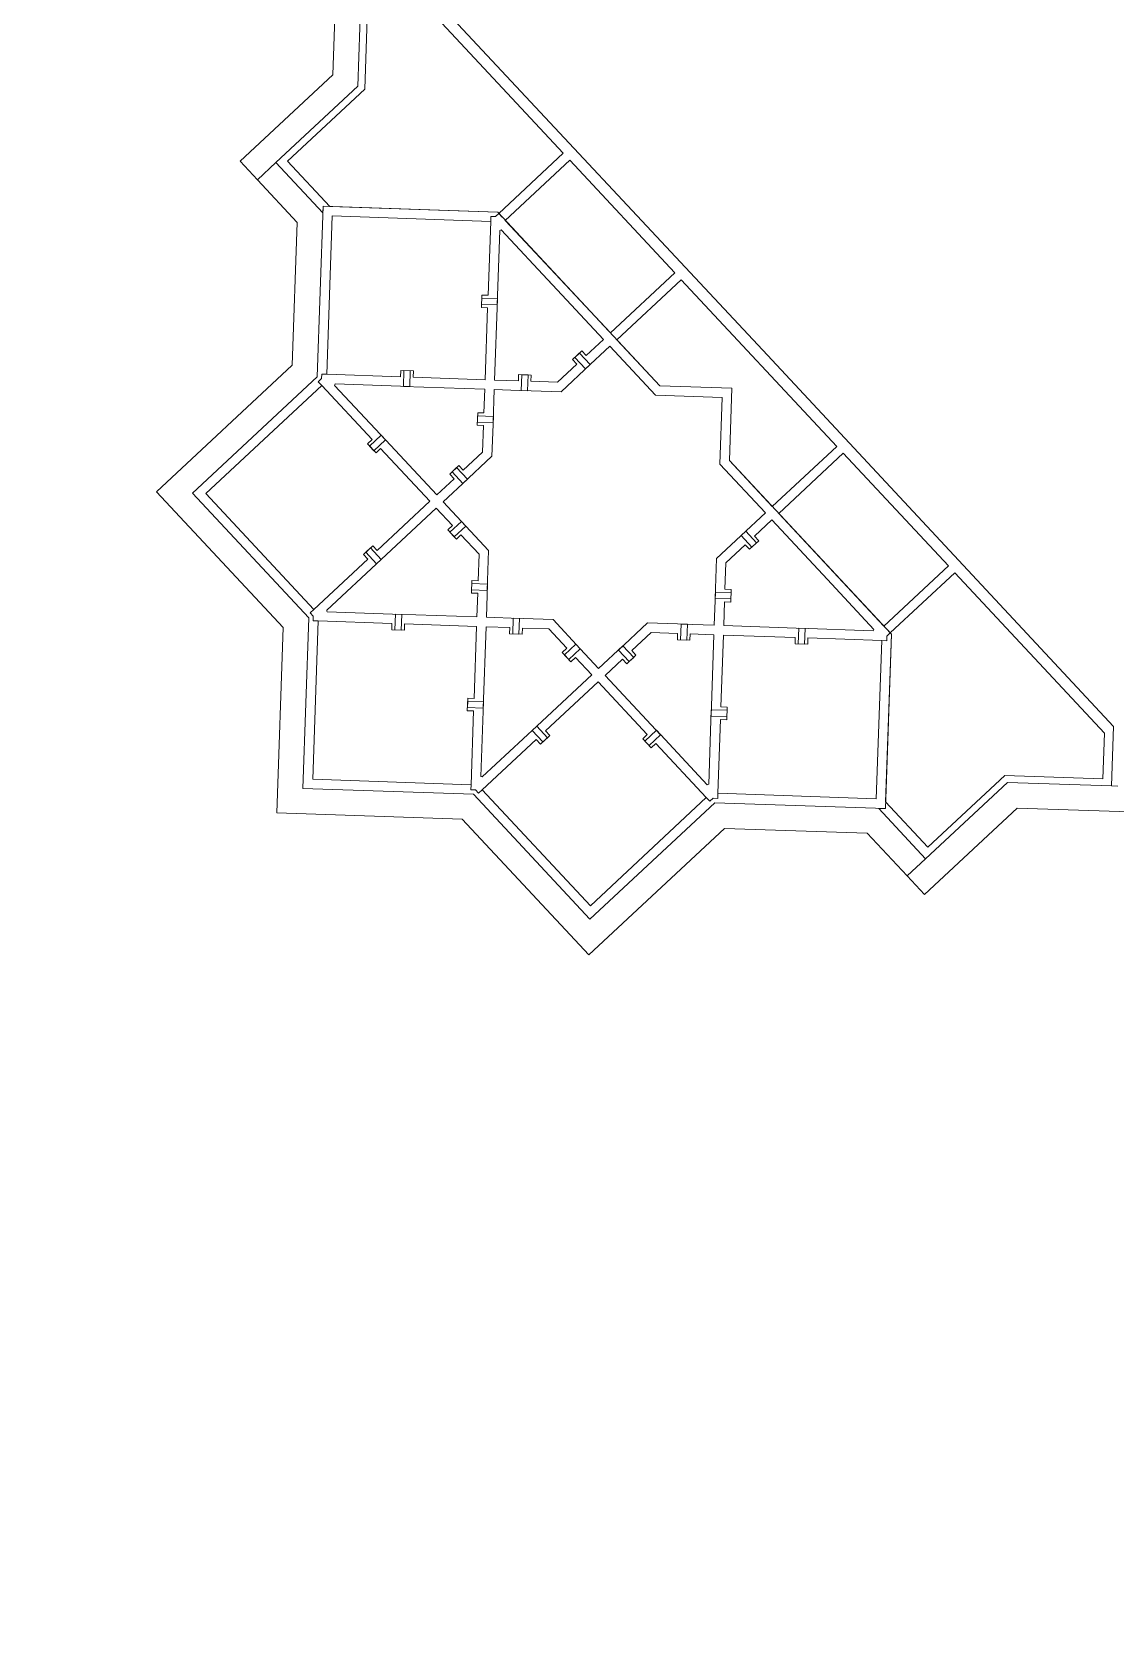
# Model space of a CAD drawing. Header units: inches. Extents: x 733725 to 1472938, y 4017711 to 8040520.
# Drawn here: x 734601.4 to 734635.8, y 4018917.3 to 4018968.5 of the extents above; entities that cross this region are included whole.
import ezdxf

# ---------------------------------------------------------------- set-up
doc = ezdxf.new("R2010")
doc.units = ezdxf.units.IN
doc.header["$MEASUREMENT"] = 0
doc.layers.add('H-HARAM3', color=123, linetype='Continuous', lineweight=5)
doc.layers.add('H-MAFSALL', color=31, linetype='Continuous', lineweight=13)

msp = doc.modelspace()

# ---------------------------------------------------------------- hatches: boundary and pattern name
at = {"layer": 'H-MAFSALL'}
h = msp.add_hatch(dxfattribs=at)
h.set_pattern_fill('ANGLE', color=256, scale=0.3, angle=45, style=0)
h.set_pattern_definition([(44.999999983, (-0.0012, 0.0002), (-1.4817422595, 1.4817422604), [1.524, -0.5715]), (134.999999983, (-0.0012, 0.0002), (-1.4817422604, -1.4817422595), [1.524, -0.5715])])
edge = h.paths.add_edge_path(flags=16)
edge.add_arc((734483.445, 4019138.19), 8, -50, 310)
edge = h.paths.add_edge_path(flags=16)
edge.add_arc((735041.69, 4018744.78), 5, 130, 310)
edge.add_arc((735041.69, 4018744.78), 5, -50, 130)
edge = h.paths.add_edge_path(flags=16)
edge.add_arc((734929.449, 4018650.032), 10, 307.1029, 310)
edge.add_line((734935.877, 4018642.372), (734935.481, 4018642.057))
edge = h.paths.add_edge_path(flags=16)
edge.add_arc((734448.304, 4018988.959), 5, -50, 310)
edge = h.paths.add_edge_path(flags=16)
edge.add_arc((734929.449, 4018650.032), 10, -50, 310)
edge = h.paths.add_edge_path()
edge.add_line((734470.495, 4018819.804), (734535.003, 4018852.189))
edge.add_line((734535.003, 4018852.189), (734535.003, 4018852.189))
edge.add_line((734535.003, 4018852.189), (734572.914, 4018810.916))
edge.add_arc((734615.714, 4018815.067), 43, 185.5397, 259.5981)
edge.add_line((734607.95, 4018772.774), (734656.259, 4018720.181))
edge.add_line((734656.259, 4018720.181), (734681.017, 4018702.881))
edge.add_line((734681.017, 4018702.881), (734689.467, 4018687.669))
edge.add_line((734689.467, 4018687.669), (734694.857, 4018680.12))
edge.add_line((734694.857, 4018680.12), (734719.321, 4018651.346))
edge.add_line((734719.321, 4018651.346), (734735.321, 4018631.946))
edge.add_line((734735.321, 4018631.946), (734738.811, 4018624.304))
edge.add_line((734738.811, 4018624.304), (734748.26, 4018603.512))
edge.add_line((734748.26, 4018603.512), (734747.516, 4018601.656))
edge.add_arc((734785.506, 4018511.871), 97.491, 107.72929, 112.93457, ccw=False)
edge.add_arc((734656.551, 4018541.881), 117.492, 25.08126, 32.34036, ccw=False)
edge.add_line((734762.964, 4018591.686), (734809.18, 4018581.942))
edge.add_line((734809.18, 4018581.942), (734866.219, 4018571.729))
edge.add_line((734866.219, 4018571.729), (734867.898, 4018578.513))
edge.add_line((734867.898, 4018578.513), (734907.725, 4018615.005))
edge.add_line((734907.725, 4018615.005), (734912.431, 4018609.829))
edge.add_line((734912.431, 4018609.829), (734975.64, 4018667.103))
edge.add_line((734975.64, 4018667.103), (734970.981, 4018672.229))
edge.add_line((734970.981, 4018672.229), (735032.04, 4018727.74))
edge.add_line((735032.04, 4018727.74), (735037.306, 4018722.006))
edge.add_line((735037.306, 4018722.006), (735052.413, 4018735.663))
edge.add_line((735052.413, 4018735.663), (735059.338, 4018741.922))
edge.add_line((735059.338, 4018741.922), (735066.401, 4018748.341))
edge.add_line((735066.401, 4018748.341), (735061.106, 4018754.165))
edge.add_line((735061.106, 4018754.165), (735117.118, 4018805.091))
edge.add_line((735117.118, 4018805.091), (735104.817, 4018818.622))
edge.add_line((735104.817, 4018818.622), (734958.677, 4018685.762))
edge.add_line((734958.677, 4018685.762), (734951.519, 4018693.635))
edge.add_line((734951.519, 4018693.635), (734933.872, 4018677.591))
edge.add_line((734933.872, 4018677.591), (734905.385, 4018651.693))
edge.add_line((734905.385, 4018651.693), (734888.108, 4018635.985))
edge.add_line((734888.108, 4018635.985), (734892.767, 4018630.86))
edge.add_line((734892.767, 4018630.86), (734854.667, 4018596.221))
edge.add_line((734854.667, 4018596.221), (734784.293, 4018608.823))
edge.add_arc((734788.7, 4018633.431), 25, 217.1653, 259.8479, ccw=False)
edge.add_line((734768.777, 4018618.328), (734704.047, 4018703.715))
edge.add_line((734704.047, 4018703.715), (734708.534, 4018710.947))
edge.add_line((734708.534, 4018710.947), (734700.207, 4018716.114))
edge.add_line((734700.207, 4018716.114), (734704.039, 4018722.289))
edge.add_line((734704.039, 4018722.289), (734698.091, 4018725.98))
edge.add_line((734698.091, 4018725.98), (734702.273, 4018732.721))
edge.add_line((734702.273, 4018732.721), (734702.336, 4018732.679))
edge.add_arc((734708.117, 4018741.415), 10.475, 236.5024, 314.0512)
edge.add_line((734715.401, 4018733.886), (734717.159, 4018735.485))
edge.add_line((734717.159, 4018735.485), (734722.231, 4018740.095))
edge.add_line((734722.231, 4018740.095), (734720.065, 4018742.478))
edge.add_line((734720.065, 4018742.478), (734726.132, 4018747.994))
edge.add_line((734726.132, 4018747.994), (734719.41, 4018755.387))
edge.add_line((734719.41, 4018755.387), (734713.218, 4018749.758))
edge.add_line((734713.218, 4018749.758), (734710.291, 4018752.978))
edge.add_line((734710.291, 4018752.978), (734716.483, 4018758.607))
edge.add_line((734716.483, 4018758.607), (734709.759, 4018766.003))
edge.add_line((734709.759, 4018766.003), (734703.567, 4018760.373))
edge.add_line((734703.567, 4018760.373), (734700.64, 4018763.593))
edge.add_line((734700.64, 4018763.593), (734706.832, 4018769.222))
edge.add_line((734706.832, 4018769.222), (734700.111, 4018776.616))
edge.add_line((734700.111, 4018776.616), (734694.4, 4018771.424))
edge.add_line((734694.4, 4018771.424), (734692.234, 4018773.807))
edge.add_line((734692.234, 4018773.807), (734686.631, 4018768.713))
edge.add_line((734686.631, 4018768.713), (734683.931, 4018766.258))
edge.add_arc((734691.488, 4018755.604), 13.062, 125.3471, 234.1486)
edge.add_line((734683.838, 4018745.017), (734679.674, 4018738.306))
edge.add_line((734679.674, 4018738.306), (734673.726, 4018741.996))
edge.add_line((734673.726, 4018741.996), (734673.41, 4018741.491))
edge.add_line((734673.41, 4018741.491), (734673.274, 4018741.576))
edge.add_line((734673.274, 4018741.576), (734669.424, 4018735.372))
edge.add_line((734669.424, 4018735.372), (734662.891, 4018739.425))
edge.add_line((734662.891, 4018739.425), (734661.12, 4018740.524))
edge.add_line((734661.12, 4018740.524), (734662.269, 4018742.424))
edge.add_line((734662.269, 4018742.424), (734639.091, 4018767.919))
edge.add_line((734639.091, 4018767.919), (734644.863, 4018773.166))
edge.add_line((734644.863, 4018773.166), (734641.27, 4018777.117))
edge.add_line((734641.27, 4018777.117), (734635.499, 4018771.87))
edge.add_line((734635.499, 4018771.87), (734624.539, 4018783.924))
edge.add_line((734624.539, 4018783.924), (734623.801, 4018783.25))
edge.add_line((734623.801, 4018783.25), (734611.491, 4018796.79))
edge.add_line((734611.491, 4018796.79), (734615.969, 4018800.904))
edge.add_line((734615.969, 4018800.904), (734613.206, 4018803.943))
edge.add_line((734613.206, 4018803.943), (734611.359, 4018802.264))
edge.add_line((734611.359, 4018802.264), (734611.02, 4018802.637))
edge.add_line((734611.02, 4018802.637), (734608.08, 4018802.777))
edge.add_line((734608.08, 4018802.777), (734607.708, 4018802.438))
edge.add_line((734607.708, 4018802.438), (734600.959, 4018809.861))
edge.add_line((734600.959, 4018809.861), (734601.332, 4018810.2))
edge.add_line((734601.332, 4018810.2), (734601.471, 4018813.14))
edge.add_line((734601.471, 4018813.14), (734601.133, 4018813.512))
edge.add_line((734601.133, 4018813.512), (734602.98, 4018815.191))
edge.add_line((734602.98, 4018815.191), (734600.195, 4018818.254))
edge.add_line((734600.195, 4018818.254), (734595.696, 4018814.164))
edge.add_line((734595.696, 4018814.164), (734583.386, 4018827.704))
edge.add_line((734583.386, 4018827.704), (734584.128, 4018828.375))
edge.add_line((734584.128, 4018828.375), (734573.169, 4018840.43))
edge.add_line((734573.169, 4018840.43), (734578.94, 4018845.677))
edge.add_line((734578.94, 4018845.677), (734575.348, 4018849.628))
edge.add_line((734575.348, 4018849.628), (734569.576, 4018844.381))
edge.add_line((734569.576, 4018844.381), (734546.398, 4018869.875))
edge.add_line((734546.398, 4018869.875), (734544.397, 4018868.912))
edge.add_line((734544.397, 4018868.912), (734540.057, 4018877.668))
edge.add_line((734540.057, 4018877.668), (734546.599, 4018880.911))
edge.add_line((734546.599, 4018880.911), (734546.526, 4018881.057))
edge.add_line((734546.526, 4018881.057), (734547.06, 4018881.322))
edge.add_line((734547.06, 4018881.322), (734543.952, 4018887.593))
edge.add_line((734543.952, 4018887.593), (734551.028, 4018891.101))
edge.add_arc((734562.294, 4018897.711), 13.062, 210.4016, 319.2031)
edge.add_line((734572.182, 4018889.177), (734580.485, 4018896.725))
edge.add_line((734580.485, 4018896.725), (734578.319, 4018899.107))
edge.add_line((734578.319, 4018899.107), (734584.029, 4018904.299))
edge.add_line((734584.029, 4018904.299), (734577.183, 4018911.579))
edge.add_line((734577.183, 4018911.579), (734571.116, 4018906.063))
edge.add_line((734571.116, 4018906.063), (734568.189, 4018909.283))
edge.add_line((734568.189, 4018909.283), (734574.256, 4018914.799))
edge.add_line((734574.256, 4018914.799), (734567.532, 4018922.195))
edge.add_line((734567.532, 4018922.195), (734561.465, 4018916.679))
edge.add_line((734561.465, 4018916.679), (734558.538, 4018919.898))
edge.add_line((734558.538, 4018919.898), (734564.605, 4018925.414))
edge.add_line((734564.605, 4018925.414), (734558.008, 4018932.921))
edge.add_line((734558.008, 4018932.921), (734551.941, 4018927.405))
edge.add_line((734551.941, 4018927.405), (734549.774, 4018929.787))
edge.add_line((734549.774, 4018929.787), (734542.945, 4018923.578))
edge.add_arc((734549.637, 4018915.633), 10.388, 130.1084, 208.8482)
edge.add_line((734540.538, 4018910.621), (734533.43, 4018907.097))
edge.add_line((734533.43, 4018907.097), (734530.321, 4018913.369))
edge.add_line((734530.321, 4018913.369), (734523.81, 4018910.141))
edge.add_line((734523.81, 4018910.141), (734519.422, 4018918.991))
edge.add_line((734519.422, 4018918.991), (734518.414, 4018918.49))
edge.add_line((734518.414, 4018918.49), (734483.652, 4018963.612))
edge.add_line((734483.652, 4018963.612), (734466.216, 4018986.25))
edge.add_arc((734446.342, 4018986.524), 19.876, -0.7881, 95.2465)
edge.add_line((734444.525, 4019006.316), (734441.745, 4019010.015))
edge.add_arc((734457.733, 4019022.03), 20, 159.6381, 216.9245, ccw=False)
edge.add_line((734438.983, 4019028.989), (734449.624, 4019057.661))
edge.add_arc((734468.375, 4019050.702), 20, 132.2751, 159.6381, ccw=False)
edge.add_line((734454.921, 4019065.5), (734492.174, 4019099.369))
edge.add_line((734492.174, 4019099.369), (734492.352, 4019103.094))
edge.add_line((734492.352, 4019103.094), (734518.495, 4019128.91))
edge.add_line((734518.495, 4019128.91), (734515.932, 4019129.032))
edge.add_line((734515.932, 4019129.032), (734509.618, 4019135.985))
edge.add_line((734509.618, 4019135.985), (734510.13, 4019146.749))
edge.add_line((734510.13, 4019146.749), (734519.735, 4019155.04))
edge.add_line((734519.735, 4019155.04), (734521.152, 4019171.133))
edge.add_line((734521.152, 4019171.133), (734507.472, 4019199.486))
edge.add_line((734507.472, 4019199.486), (734476.686, 4019171.099))
edge.add_line((734476.686, 4019171.099), (734472.574, 4019167.308))
edge.add_line((734472.574, 4019167.308), (734466.913, 4019162.087))
edge.add_line((734466.913, 4019162.087), (734466.392, 4019149.251))
edge.add_line((734466.392, 4019149.251), (734473.058, 4019142.023))
edge.add_line((734473.058, 4019142.023), (734470.728, 4019136.003))
edge.add_line((734470.728, 4019136.003), (734468.209, 4019122.907))
edge.add_line((734468.209, 4019122.907), (734466.607, 4019104.847))
edge.add_line((734466.607, 4019104.847), (734464.67, 4019103.328))
edge.add_line((734464.67, 4019103.328), (734460.43, 4019099.47))
edge.add_line((734460.43, 4019099.47), (734439.912, 4019080.557))
edge.add_arc((734466.972, 4019051.099), 40, 132.5703, 159.9333)
edge.add_line((734429.4, 4019064.824), (734425.787, 4019054.932))
edge.add_arc((734492.611, 4019019.499), 75.638, 152.06563, 155.27115)
edge.add_line((734423.91, 4019051.14), (734418.436, 4019034.299))
edge.add_line((734418.436, 4019034.299), (734418.393, 4019032.833))
edge.add_arc((734464.107, 4019027.499), 46.024, 173.3446, 190.8662)
edge.add_arc((734458.101, 4019026.815), 40, 191.5252, 222.5703)
edge.add_line((734428.643, 4018999.755), (734431.55, 4018996.591))
edge.add_arc((734450.637, 4018990.594), 20.007, 162.5586, 282.582)
edge.add_line((734454.995, 4018971.068), (734472.935, 4018951.538))
edge.add_line((734472.935, 4018951.538), (734489.366, 4018933.651))
edge.add_line((734489.366, 4018933.651), (734498.083, 4018916.295))
edge.add_line((734498.083, 4018916.295), (734467.009, 4018900.695))
edge.add_line((734467.009, 4018900.695), (734457.734, 4018896.038))
edge.add_line((734457.734, 4018896.038), (734446.846, 4018890.572))
edge.add_line((734446.846, 4018890.572), (734436.474, 4018885.365))
edge.add_line((734436.474, 4018885.365), (734448.8, 4018875.981))
edge.add_line((734448.8, 4018875.981), (734461.775, 4018837.145))
edge.add_line((734461.775, 4018837.145), (734470.495, 4018819.804))

# ---------------------------------------------------------------- linework, layer by layer
at = {"layer": 'H-HARAM3'}
for p, q in [((734611.178, 4018973.274), (734610.964, 4018967.136)), ((734611.178, 4018973.274), (734610.964, 4018967.136)), ((734611.178, 4018973.274), (734610.964, 4018967.136)), ((734611.178, 4018973.274), (734610.964, 4018967.136)), ((734611.756, 4018966.775), (734611.871, 4018970.077)), ((734611.756, 4018966.775), (734611.871, 4018970.077)), ((734611.756, 4018966.775), (734611.871, 4018970.077)), ((734611.756, 4018966.775), (734611.871, 4018970.077)), ((734611.973, 4018966.676), (734612.081, 4018969.789)), ((734611.973, 4018966.676), (734612.081, 4018969.789)), ((734613.526, 4018969.739), (734618.278, 4018964.644)), ((734613.526, 4018969.739), (734618.278, 4018964.644)), ((734613.765, 4018970.011), (734624.754, 4018958.229)), ((734613.765, 4018970.011), (734624.754, 4018958.229)), ((734610.964, 4018967.136), (734608.02, 4018964.39)), ((734610.964, 4018967.136), (734608.02, 4018964.39)), ((734610.964, 4018967.136), (734608.02, 4018964.39)), ((734610.964, 4018967.136), (734608.02, 4018964.39)), ((734609.157, 4018964.35), (734611.756, 4018966.775)), ((734609.157, 4018964.35), (734611.756, 4018966.775)), ((734609.157, 4018964.35), (734611.756, 4018966.775)), ((734609.157, 4018964.35), (734611.756, 4018966.775)), ((734609.527, 4018964.394), (734611.973, 4018966.676)), ((734609.527, 4018964.394), (734611.973, 4018966.676)), ((734618.278, 4018964.644), (734616.23, 4018962.733)), ((734618.278, 4018964.644), (734616.23, 4018962.733)), ((734608.02, 4018964.39), (734608.569, 4018963.802)), ((734608.02, 4018964.39), (734608.569, 4018963.802)), ((734608.02, 4018964.39), (734608.569, 4018963.802)), ((734608.02, 4018964.39), (734608.569, 4018963.802)), ((734608.569, 4018963.802), (734609.157, 4018964.35)), ((734609.157, 4018964.35), (734608.569, 4018963.802)), ((734608.569, 4018963.802), (734609.157, 4018964.35)), ((734609.157, 4018964.35), (734608.569, 4018963.802)), ((734608.569, 4018963.802), (734609.157, 4018964.35)), ((734608.569, 4018963.802), (734609.157, 4018964.35)), ((734610.648, 4018962.752), (734609.157, 4018964.35)), ((734610.648, 4018962.752), (734609.157, 4018964.35)), ((734610.868, 4018962.957), (734609.527, 4018964.394)), ((734610.868, 4018962.957), (734609.527, 4018964.394)), ((734616.434, 4018962.514), (734618.483, 4018964.425)), ((734616.434, 4018962.514), (734618.483, 4018964.425)), ((734618.483, 4018964.425), (734621.818, 4018960.849)), ((734618.483, 4018964.425), (734621.818, 4018960.849)), ((734608.569, 4018963.802), (734609.833, 4018962.447)), ((734608.569, 4018963.802), (734609.833, 4018962.447)), ((734610.656, 4018962.964), (734610.467, 4018957.55)), ((734610.656, 4018962.964), (734610.467, 4018957.55)), ((734610.656, 4018962.964), (734610.648, 4018962.752)), ((734610.656, 4018962.964), (734610.648, 4018962.752)), ((734616.194, 4018962.772), (734610.656, 4018962.964)), ((734616.194, 4018962.772), (734610.656, 4018962.964)), ((734616.194, 4018962.772), (734610.656, 4018962.964)), ((734616.194, 4018962.772), (734610.656, 4018962.964)), ((734616.194, 4018962.772), (734610.868, 4018962.957)), ((734616.194, 4018962.772), (734610.868, 4018962.957)), ((734609.833, 4018962.447), (734609.675, 4018957.911)), ((734609.833, 4018962.447), (734609.675, 4018957.911)), ((734610.945, 4018962.654), (734610.77, 4018957.627)), ((734610.945, 4018962.654), (734610.77, 4018957.627)), ((734615.972, 4018962.479), (734610.945, 4018962.654)), ((734615.972, 4018962.479), (734610.945, 4018962.654)), ((734615.89, 4018960.136), (734615.972, 4018962.479)), ((734615.89, 4018960.136), (734615.972, 4018962.479)), ((734615.977, 4018962.639), (734615.972, 4018962.479)), ((734615.972, 4018962.479), (734615.977, 4018962.639)), ((734615.977, 4018962.639), (734615.972, 4018962.479)), ((734615.972, 4018962.479), (734615.977, 4018962.639)), ((734616.123, 4018962.634), (734615.977, 4018962.639)), ((734615.977, 4018962.639), (734616.123, 4018962.634)), ((734616.123, 4018962.634), (734615.977, 4018962.639)), ((734615.977, 4018962.639), (734616.123, 4018962.634)), ((734616.23, 4018962.733), (734616.123, 4018962.634)), ((734616.123, 4018962.634), (734616.23, 4018962.733)), ((734616.123, 4018962.634), (734616.23, 4018962.733)), ((734616.23, 4018962.733), (734616.123, 4018962.634)), ((734616.23, 4018962.733), (734616.194, 4018962.772)), ((734621.336, 4018957.26), (734616.194, 4018962.772)), ((734621.336, 4018957.26), (734616.194, 4018962.772)), ((734621.336, 4018957.26), (734616.194, 4018962.772)), ((734621.336, 4018957.26), (734616.194, 4018962.772)), ((734616.23, 4018962.733), (734616.194, 4018962.772)), ((734616.339, 4018962.616), (734616.23, 4018962.733)), ((734616.23, 4018962.733), (734616.339, 4018962.616)), ((734616.339, 4018962.616), (734616.23, 4018962.733)), ((734616.23, 4018962.733), (734616.339, 4018962.616)), ((734619.77, 4018958.938), (734616.434, 4018962.514)), ((734619.77, 4018958.938), (734616.434, 4018962.514)), ((734616.18, 4018959.826), (734616.262, 4018962.191)), ((734616.18, 4018959.826), (734616.262, 4018962.191)), ((734616.262, 4018962.191), (734616.285, 4018962.2)), ((734616.262, 4018962.191), (734616.285, 4018962.2)), ((734616.285, 4018962.2), (734616.309, 4018962.209)), ((734616.285, 4018962.2), (734616.309, 4018962.209)), ((734616.309, 4018962.209), (734617.923, 4018960.478)), ((734616.309, 4018962.209), (734617.923, 4018960.478)), ((734617.787, 4018960.624), (734619.55, 4018958.734)), ((734617.923, 4018960.478), (734617.787, 4018960.624)), ((734617.923, 4018960.478), (734617.787, 4018960.624)), ((734617.787, 4018960.624), (734619.55, 4018958.734)), ((734621.818, 4018960.849), (734619.77, 4018958.938)), ((734621.818, 4018960.849), (734619.77, 4018958.938)), ((734622.023, 4018960.63), (734619.974, 4018958.719)), ((734619.974, 4018958.719), (734622.023, 4018960.63)), ((734622.023, 4018960.63), (734619.974, 4018958.719)), ((734619.974, 4018958.719), (734622.023, 4018960.63)), ((734626.96, 4018955.337), (734622.023, 4018960.63)), ((734622.023, 4018960.63), (734626.96, 4018955.337)), ((734626.96, 4018955.337), (734622.023, 4018960.63)), ((734622.023, 4018960.63), (734626.96, 4018955.337)), ((734615.677, 4018959.743), (734615.69, 4018960.143)), ((734615.677, 4018959.743), (734615.69, 4018960.143)), ((734615.687, 4018960.043), (734615.68, 4018959.843)), ((734615.687, 4018960.043), (734615.68, 4018959.843)), ((734616.187, 4018960.026), (734615.687, 4018960.043)), ((734616.187, 4018960.026), (734615.687, 4018960.043)), ((734615.69, 4018960.143), (734615.89, 4018960.136)), ((734615.69, 4018960.143), (734615.89, 4018960.136)), ((734616.097, 4018957.442), (734616.187, 4018960.026)), ((734616.097, 4018957.442), (734616.187, 4018960.026)), ((734615.876, 4018959.736), (734615.677, 4018959.743)), ((734615.876, 4018959.736), (734615.677, 4018959.743)), ((734615.68, 4018959.843), (734616.18, 4018959.826)), ((734615.68, 4018959.843), (734616.18, 4018959.826)), ((734615.797, 4018957.452), (734615.876, 4018959.736)), ((734615.797, 4018957.452), (734615.876, 4018959.736)), ((734618.863, 4018958.366), (734618.57, 4018958.093)), ((734618.863, 4018958.366), (734618.57, 4018958.093)), ((734618.999, 4018958.219), (734618.863, 4018958.366)), ((734618.999, 4018958.219), (734618.863, 4018958.366)), ((734618.984, 4018957.795), (734619.755, 4018958.514)), ((734618.984, 4018957.795), (734619.755, 4018958.514)), ((734619.55, 4018958.734), (734618.999, 4018958.219)), ((734619.55, 4018958.734), (734618.999, 4018958.219)), ((734619.755, 4018958.514), (734621.201, 4018956.964)), ((734619.755, 4018958.514), (734621.201, 4018956.964)), ((734619.974, 4018958.719), (734621.336, 4018957.26)), ((734621.336, 4018957.26), (734619.974, 4018958.719)), ((734619.974, 4018958.719), (734621.336, 4018957.26)), ((734621.336, 4018957.26), (734619.974, 4018958.719)), ((734609.675, 4018957.911), (734605.368, 4018953.894)), ((734609.675, 4018957.911), (734605.368, 4018953.894)), ((734618.707, 4018957.947), (734618.091, 4018957.372)), ((734618.707, 4018957.947), (734618.091, 4018957.372)), ((734618.205, 4018957.068), (734619.131, 4018957.932)), ((734618.205, 4018957.068), (734619.131, 4018957.932)), ((734618.57, 4018958.093), (734618.707, 4018957.947)), ((734618.57, 4018958.093), (734618.707, 4018957.947)), ((734618.79, 4018958.297), (734618.643, 4018958.161)), ((734618.79, 4018958.297), (734618.643, 4018958.161)), ((734618.643, 4018958.161), (734618.984, 4018957.795)), ((734618.643, 4018958.161), (734618.984, 4018957.795)), ((734619.131, 4018957.932), (734618.79, 4018958.297)), ((734619.131, 4018957.932), (734618.79, 4018958.297)), ((734624.754, 4018958.229), (734635.744, 4018946.447)), ((734624.754, 4018958.229), (734635.744, 4018946.447)), ((734610.467, 4018957.55), (734606.505, 4018953.854)), ((734610.467, 4018957.55), (734606.505, 4018953.854)), ((734610.605, 4018957.487), (734610.498, 4018957.387)), ((734610.498, 4018957.387), (734610.605, 4018957.487)), ((734610.498, 4018957.387), (734610.605, 4018957.487)), ((734610.605, 4018957.487), (734610.498, 4018957.387)), ((734610.498, 4018957.387), (734610.608, 4018957.27)), ((734610.608, 4018957.27), (734610.498, 4018957.387)), ((734610.608, 4018957.27), (734610.498, 4018957.387)), ((734610.498, 4018957.387), (734610.608, 4018957.27)), ((734610.61, 4018957.633), (734610.605, 4018957.487)), ((734610.605, 4018957.487), (734610.61, 4018957.633)), ((734610.605, 4018957.487), (734610.61, 4018957.633)), ((734610.61, 4018957.633), (734610.605, 4018957.487)), ((734610.77, 4018957.627), (734610.61, 4018957.633)), ((734610.61, 4018957.633), (734610.77, 4018957.627)), ((734610.61, 4018957.633), (734610.77, 4018957.627)), ((734610.77, 4018957.627), (734610.61, 4018957.633)), ((734610.77, 4018957.627), (734613.113, 4018957.546)), ((734610.77, 4018957.627), (734613.113, 4018957.546)), ((734613.113, 4018957.546), (734613.12, 4018957.745)), ((734613.113, 4018957.546), (734613.12, 4018957.745)), ((734613.12, 4018957.745), (734613.52, 4018957.732)), ((734613.12, 4018957.745), (734613.52, 4018957.732)), ((734613.202, 4018957.242), (734613.22, 4018957.742)), ((734613.202, 4018957.242), (734613.22, 4018957.742)), ((734613.22, 4018957.742), (734613.42, 4018957.735)), ((734613.22, 4018957.742), (734613.42, 4018957.735)), ((734613.42, 4018957.735), (734613.402, 4018957.235)), ((734613.42, 4018957.735), (734613.402, 4018957.235)), ((734613.52, 4018957.732), (734613.513, 4018957.532)), ((734613.52, 4018957.732), (734613.513, 4018957.532)), ((734613.513, 4018957.532), (734615.797, 4018957.452)), ((734613.513, 4018957.532), (734615.797, 4018957.452)), ((734616.85, 4018957.416), (734616.097, 4018957.442)), ((734616.85, 4018957.416), (734616.097, 4018957.442)), ((734616.857, 4018957.615), (734616.85, 4018957.416)), ((734616.857, 4018957.615), (734616.85, 4018957.416)), ((734617.257, 4018957.602), (734616.857, 4018957.615)), ((734617.257, 4018957.602), (734616.857, 4018957.615)), ((734616.957, 4018957.612), (734616.94, 4018957.112)), ((734616.957, 4018957.612), (734616.94, 4018957.112)), ((734617.157, 4018957.605), (734616.957, 4018957.612)), ((734617.157, 4018957.605), (734616.957, 4018957.612)), ((734617.14, 4018957.105), (734617.157, 4018957.605)), ((734617.14, 4018957.105), (734617.157, 4018957.605)), ((734617.25, 4018957.402), (734617.257, 4018957.602)), ((734617.25, 4018957.402), (734617.257, 4018957.602)), ((734618.091, 4018957.372), (734617.25, 4018957.402)), ((734618.091, 4018957.372), (734617.25, 4018957.402)), ((734610.608, 4018957.27), (734606.929, 4018953.84)), ((734610.608, 4018957.27), (734606.929, 4018953.84)), ((734612.207, 4018955.556), (734610.608, 4018957.27)), ((734612.207, 4018955.556), (734610.608, 4018957.27)), ((734611.027, 4018957.295), (734611.016, 4018957.272)), ((734611.027, 4018957.295), (734611.016, 4018957.272)), ((734611.016, 4018957.272), (734612.631, 4018955.541)), ((734611.016, 4018957.272), (734612.631, 4018955.541)), ((734611.037, 4018957.318), (734611.027, 4018957.295)), ((734611.037, 4018957.318), (734611.027, 4018957.295)), ((734613.402, 4018957.235), (734611.037, 4018957.318)), ((734613.402, 4018957.235), (734611.037, 4018957.318)), ((734615.786, 4018957.152), (734613.202, 4018957.242)), ((734615.786, 4018957.152), (734613.202, 4018957.242)), ((734615.76, 4018956.399), (734615.786, 4018957.152)), ((734615.76, 4018956.399), (734615.786, 4018957.152)), ((734616.05, 4018956.089), (734616.086, 4018957.142)), ((734616.05, 4018956.089), (734616.086, 4018957.142)), ((734616.086, 4018957.142), (734617.14, 4018957.105)), ((734616.086, 4018957.142), (734617.14, 4018957.105)), ((734616.94, 4018957.112), (734618.205, 4018957.068)), ((734616.94, 4018957.112), (734618.205, 4018957.068)), ((734621.201, 4018956.964), (734623.32, 4018956.89)), ((734621.201, 4018956.964), (734623.32, 4018956.89)), ((734623.63, 4018957.18), (734621.336, 4018957.26)), ((734621.336, 4018957.26), (734623.63, 4018957.18)), ((734623.63, 4018957.18), (734621.336, 4018957.26)), ((734623.63, 4018957.18), (734621.336, 4018957.26)), ((734623.63, 4018957.18), (734621.336, 4018957.26)), ((734623.63, 4018957.18), (734621.336, 4018957.26)), ((734621.336, 4018957.26), (734623.63, 4018957.18)), ((734623.63, 4018957.18), (734621.336, 4018957.26)), ((734623.32, 4018956.89), (734623.246, 4018954.772)), ((734623.32, 4018956.89), (734623.246, 4018954.772)), ((734623.55, 4018954.886), (734623.63, 4018957.18)), ((734623.63, 4018957.18), (734623.55, 4018954.886)), ((734623.55, 4018954.886), (734623.63, 4018957.18)), ((734623.55, 4018954.886), (734623.63, 4018957.18)), ((734623.55, 4018954.886), (734623.63, 4018957.18)), ((734623.63, 4018957.18), (734623.55, 4018954.886)), ((734623.55, 4018954.886), (734623.63, 4018957.18)), ((734623.55, 4018954.886), (734623.63, 4018957.18)), ((734615.547, 4018956.006), (734615.56, 4018956.406)), ((734615.547, 4018956.006), (734615.56, 4018956.406)), ((734615.557, 4018956.306), (734615.55, 4018956.106)), ((734615.557, 4018956.306), (734615.55, 4018956.106)), ((734616.057, 4018956.289), (734615.557, 4018956.306)), ((734616.057, 4018956.289), (734615.557, 4018956.306)), ((734615.56, 4018956.406), (734615.76, 4018956.399)), ((734615.56, 4018956.406), (734615.76, 4018956.399)), ((734615.746, 4018955.999), (734615.547, 4018956.006)), ((734615.746, 4018955.999), (734615.547, 4018956.006)), ((734615.55, 4018956.106), (734616.05, 4018956.089)), ((734615.55, 4018956.106), (734616.05, 4018956.089)), ((734615.717, 4018955.158), (734615.746, 4018955.999)), ((734615.717, 4018955.158), (734615.746, 4018955.999)), ((734616.013, 4018955.023), (734616.057, 4018956.289)), ((734616.013, 4018955.023), (734616.057, 4018956.289)), ((734612.06, 4018955.42), (734612.207, 4018955.556)), ((734612.06, 4018955.42), (734612.207, 4018955.556)), ((734612.333, 4018955.127), (734612.06, 4018955.42)), ((734612.333, 4018955.127), (734612.06, 4018955.42)), ((734612.129, 4018955.347), (734612.494, 4018955.688)), ((734612.129, 4018955.347), (734612.494, 4018955.688)), ((734612.265, 4018955.2), (734612.129, 4018955.347)), ((734612.265, 4018955.2), (734612.129, 4018955.347)), ((734612.631, 4018955.541), (734612.265, 4018955.2)), ((734612.631, 4018955.541), (734612.265, 4018955.2)), ((734612.494, 4018955.688), (734614.258, 4018953.797)), ((734612.494, 4018955.688), (734614.258, 4018953.797)), ((734624.911, 4018953.426), (734626.96, 4018955.337)), ((734626.96, 4018955.337), (734624.911, 4018953.426)), ((734624.911, 4018953.426), (734626.96, 4018955.337)), ((734626.96, 4018955.337), (734624.911, 4018953.426)), ((734612.479, 4018955.264), (734612.333, 4018955.127)), ((734612.479, 4018955.264), (734612.333, 4018955.127)), ((734614.038, 4018953.592), (734612.479, 4018955.264)), ((734614.038, 4018953.592), (734612.479, 4018955.264)), ((734615.087, 4018954.16), (734616.013, 4018955.023)), ((734615.087, 4018954.16), (734616.013, 4018955.023)), ((734615.102, 4018954.584), (734615.717, 4018955.158)), ((734615.102, 4018954.584), (734615.717, 4018955.158)), ((734623.246, 4018954.772), (734624.692, 4018953.222)), ((734623.246, 4018954.772), (734624.692, 4018953.222)), ((734628.691, 4018949.374), (734623.55, 4018954.886)), ((734623.55, 4018954.886), (734624.911, 4018953.426)), ((734628.691, 4018949.374), (734623.55, 4018954.886)), ((734624.911, 4018953.426), (734623.55, 4018954.886)), ((734628.691, 4018949.374), (734623.55, 4018954.886)), ((734623.55, 4018954.886), (734624.911, 4018953.426)), ((734628.691, 4018949.374), (734623.55, 4018954.886)), ((734624.911, 4018953.426), (734623.55, 4018954.886)), ((734627.164, 4018955.118), (734625.116, 4018953.207)), ((734627.164, 4018955.118), (734625.116, 4018953.207)), ((734630.5, 4018951.542), (734627.164, 4018955.118)), ((734630.5, 4018951.542), (734627.164, 4018955.118)), ((734614.258, 4018953.797), (734614.809, 4018954.311)), ((734614.258, 4018953.797), (734614.809, 4018954.311)), ((734614.462, 4018953.578), (734615.233, 4018954.296)), ((734614.462, 4018953.578), (734615.233, 4018954.296)), ((734614.673, 4018954.457), (734614.965, 4018954.73)), ((734614.673, 4018954.457), (734614.965, 4018954.73)), ((734614.809, 4018954.311), (734614.673, 4018954.457)), ((734614.809, 4018954.311), (734614.673, 4018954.457)), ((734614.892, 4018954.662), (734614.746, 4018954.526)), ((734614.892, 4018954.662), (734614.746, 4018954.526)), ((734614.746, 4018954.526), (734615.087, 4018954.16)), ((734614.746, 4018954.526), (734615.087, 4018954.16)), ((734615.233, 4018954.296), (734614.892, 4018954.662)), ((734615.233, 4018954.296), (734614.892, 4018954.662)), ((734614.965, 4018954.73), (734615.102, 4018954.584)), ((734614.965, 4018954.73), (734615.102, 4018954.584)), ((734605.368, 4018953.894), (734609.385, 4018949.587)), ((734605.368, 4018953.894), (734609.385, 4018949.587)), ((734606.505, 4018953.854), (734610.201, 4018949.893)), ((734606.505, 4018953.854), (734610.201, 4018949.893)), ((734606.929, 4018953.84), (734610.36, 4018950.161)), ((734606.929, 4018953.84), (734610.36, 4018950.161)), ((734612.352, 4018951.609), (734614.243, 4018953.373)), ((734612.352, 4018951.609), (734614.243, 4018953.373)), ((734612.367, 4018952.033), (734614.038, 4018953.592)), ((734612.367, 4018952.033), (734614.038, 4018953.592)), ((734614.243, 4018953.373), (734614.757, 4018952.822)), ((734614.243, 4018953.373), (734614.757, 4018952.822)), ((734615.181, 4018952.807), (734614.462, 4018953.578)), ((734615.181, 4018952.807), (734614.462, 4018953.578)), ((734614.757, 4018952.822), (734614.611, 4018952.685)), ((734614.757, 4018952.822), (734614.611, 4018952.685)), ((734615.045, 4018952.953), (734614.679, 4018952.612)), ((734615.045, 4018952.953), (734614.679, 4018952.612)), ((734614.816, 4018952.466), (734615.181, 4018952.807)), ((734614.816, 4018952.466), (734615.181, 4018952.807)), ((734615.908, 4018952.027), (734615.045, 4018952.953)), ((734615.908, 4018952.027), (734615.045, 4018952.953)), ((734624.692, 4018953.222), (734623.921, 4018952.503)), ((734624.692, 4018953.222), (734623.921, 4018952.503)), ((734624.896, 4018953.002), (734624.345, 4018952.488)), ((734624.896, 4018953.002), (734624.345, 4018952.488)), ((734626.66, 4018951.112), (734624.896, 4018953.002)), ((734626.66, 4018951.112), (734624.896, 4018953.002)), ((734625.116, 4018953.207), (734628.451, 4018949.631)), ((734625.116, 4018953.207), (734628.451, 4018949.631)), ((734614.611, 4018952.685), (734614.884, 4018952.393)), ((734614.611, 4018952.685), (734614.884, 4018952.393)), ((734614.679, 4018952.612), (734614.816, 4018952.466)), ((734614.679, 4018952.612), (734614.816, 4018952.466)), ((734614.884, 4018952.393), (734615.03, 4018952.529)), ((734614.884, 4018952.393), (734615.03, 4018952.529)), ((734615.03, 4018952.529), (734615.604, 4018951.914)), ((734615.03, 4018952.529), (734615.604, 4018951.914)), ((734624.067, 4018952.639), (734623.142, 4018951.776)), ((734624.067, 4018952.639), (734623.142, 4018951.776)), ((734624.053, 4018952.215), (734623.437, 4018951.641)), ((734624.053, 4018952.215), (734623.437, 4018951.641)), ((734623.921, 4018952.503), (734624.262, 4018952.137)), ((734623.921, 4018952.503), (734624.262, 4018952.137)), ((734624.189, 4018952.069), (734624.053, 4018952.215)), ((734624.189, 4018952.069), (734624.053, 4018952.215)), ((734624.408, 4018952.274), (734624.067, 4018952.639)), ((734624.408, 4018952.274), (734624.067, 4018952.639)), ((734624.482, 4018952.342), (734624.189, 4018952.069)), ((734624.482, 4018952.342), (734624.189, 4018952.069)), ((734624.262, 4018952.137), (734624.408, 4018952.274)), ((734624.262, 4018952.137), (734624.408, 4018952.274)), ((734624.345, 4018952.488), (734624.482, 4018952.342)), ((734624.345, 4018952.488), (734624.482, 4018952.342)), ((734610.36, 4018950.161), (734612.075, 4018951.76)), ((734610.36, 4018950.161), (734612.075, 4018951.76)), ((734610.768, 4018950.131), (734612.499, 4018951.746)), ((734610.768, 4018950.131), (734612.499, 4018951.746)), ((734611.938, 4018951.907), (734612.231, 4018952.18)), ((734611.938, 4018951.907), (734612.231, 4018952.18)), ((734612.075, 4018951.76), (734611.938, 4018951.907)), ((734612.075, 4018951.76), (734611.938, 4018951.907)), ((734612.158, 4018952.111), (734612.011, 4018951.975)), ((734612.158, 4018952.111), (734612.011, 4018951.975)), ((734612.011, 4018951.975), (734612.352, 4018951.609)), ((734612.011, 4018951.975), (734612.352, 4018951.609)), ((734612.499, 4018951.746), (734612.158, 4018952.111)), ((734612.499, 4018951.746), (734612.158, 4018952.111)), ((734612.231, 4018952.18), (734612.367, 4018952.033)), ((734612.231, 4018952.18), (734612.367, 4018952.033)), ((734615.604, 4018951.914), (734615.575, 4018951.072)), ((734615.604, 4018951.914), (734615.575, 4018951.072)), ((734615.864, 4018950.762), (734615.908, 4018952.027)), ((734615.864, 4018950.762), (734615.908, 4018952.027)), ((734623.142, 4018951.776), (734623.098, 4018950.51)), ((734623.142, 4018951.776), (734623.098, 4018950.51)), ((734623.437, 4018951.641), (734623.408, 4018950.8)), ((734623.437, 4018951.641), (734623.408, 4018950.8)), ((734626.524, 4018951.258), (734626.66, 4018951.112)), ((734628.138, 4018949.527), (734626.524, 4018951.258)), ((734626.524, 4018951.258), (734626.66, 4018951.112)), ((734628.138, 4018949.527), (734626.524, 4018951.258)), ((734628.451, 4018949.631), (734630.5, 4018951.542)), ((734628.451, 4018949.631), (734630.5, 4018951.542)), ((734630.704, 4018951.322), (734628.656, 4018949.412)), ((734630.704, 4018951.322), (734628.656, 4018949.412)), ((734635.456, 4018946.227), (734630.704, 4018951.322)), ((734635.456, 4018946.227), (734630.704, 4018951.322)), ((734615.375, 4018951.079), (734615.361, 4018950.68)), ((734615.375, 4018951.079), (734615.361, 4018950.68)), ((734615.361, 4018950.68), (734615.561, 4018950.673)), ((734615.361, 4018950.68), (734615.561, 4018950.673)), ((734615.372, 4018950.979), (734615.365, 4018950.78)), ((734615.372, 4018950.979), (734615.365, 4018950.78)), ((734615.365, 4018950.78), (734615.864, 4018950.762)), ((734615.365, 4018950.78), (734615.864, 4018950.762)), ((734615.871, 4018950.962), (734615.372, 4018950.979)), ((734615.871, 4018950.962), (734615.372, 4018950.979)), ((734615.575, 4018951.072), (734615.375, 4018951.079)), ((734615.575, 4018951.072), (734615.375, 4018951.079)), ((734615.561, 4018950.673), (734615.535, 4018949.919)), ((734615.561, 4018950.673), (734615.535, 4018949.919)), ((734615.835, 4018949.909), (734615.871, 4018950.962)), ((734615.835, 4018949.909), (734615.871, 4018950.962)), ((734623.105, 4018950.71), (734623.068, 4018949.657)), ((734623.105, 4018950.71), (734623.068, 4018949.657)), ((734623.604, 4018950.693), (734623.105, 4018950.71)), ((734623.604, 4018950.693), (734623.105, 4018950.71)), ((734623.408, 4018950.8), (734623.608, 4018950.793)), ((734623.408, 4018950.8), (734623.608, 4018950.793)), ((734623.608, 4018950.793), (734623.594, 4018950.393)), ((734623.608, 4018950.793), (734623.594, 4018950.393)), ((734623.597, 4018950.493), (734623.604, 4018950.693)), ((734623.597, 4018950.493), (734623.604, 4018950.693)), ((734610.36, 4018950.161), (734610.243, 4018950.052)), ((734610.243, 4018950.052), (734610.36, 4018950.161)), ((734610.36, 4018950.161), (734610.243, 4018950.052)), ((734610.243, 4018950.052), (734610.36, 4018950.161)), ((734623.098, 4018950.51), (734623.597, 4018950.493)), ((734623.098, 4018950.51), (734623.597, 4018950.493)), ((734623.394, 4018950.4), (734623.368, 4018949.647)), ((734623.394, 4018950.4), (734623.368, 4018949.647)), ((734623.594, 4018950.393), (734623.394, 4018950.4)), ((734623.594, 4018950.393), (734623.394, 4018950.4)), ((734610.201, 4018949.893), (734610.012, 4018944.478)), ((734610.201, 4018949.893), (734610.012, 4018944.478)), ((734610.243, 4018950.052), (734610.343, 4018949.946)), ((734610.343, 4018949.946), (734610.243, 4018950.052)), ((734610.243, 4018950.052), (734610.343, 4018949.946)), ((734610.343, 4018949.946), (734610.243, 4018950.052)), ((734610.323, 4018944.767), (734610.498, 4018949.794)), ((734610.323, 4018944.767), (734610.498, 4018949.794)), ((734610.343, 4018949.946), (734610.338, 4018949.8)), ((734610.338, 4018949.8), (734610.343, 4018949.946)), ((734610.338, 4018949.8), (734610.343, 4018949.946)), ((734610.343, 4018949.946), (734610.338, 4018949.8)), ((734610.338, 4018949.8), (734610.498, 4018949.794)), ((734610.498, 4018949.794), (734610.338, 4018949.8)), ((734610.338, 4018949.8), (734610.498, 4018949.794)), ((734610.498, 4018949.794), (734610.338, 4018949.8)), ((734610.498, 4018949.794), (734612.84, 4018949.713)), ((734610.498, 4018949.794), (734612.84, 4018949.713)), ((734610.777, 4018950.108), (734610.768, 4018950.131)), ((734610.777, 4018950.108), (734610.768, 4018950.131)), ((734610.785, 4018950.084), (734610.777, 4018950.108)), ((734610.785, 4018950.084), (734610.777, 4018950.108)), ((734613.151, 4018950.002), (734610.785, 4018950.084)), ((734613.151, 4018950.002), (734610.785, 4018950.084)), ((734612.84, 4018949.713), (734612.834, 4018949.513)), ((734612.84, 4018949.713), (734612.834, 4018949.513)), ((734612.951, 4018950.009), (734612.933, 4018949.509)), ((734612.951, 4018950.009), (734612.933, 4018949.509)), ((734615.535, 4018949.919), (734612.951, 4018950.009)), ((734615.535, 4018949.919), (734612.951, 4018950.009)), ((734613.133, 4018949.502), (734613.151, 4018950.002)), ((734613.133, 4018949.502), (734613.151, 4018950.002)), ((734613.233, 4018949.499), (734613.24, 4018949.699)), ((734613.233, 4018949.499), (734613.24, 4018949.699)), ((734613.24, 4018949.699), (734615.524, 4018949.619)), ((734613.24, 4018949.699), (734615.524, 4018949.619)), ((734616.888, 4018949.872), (734615.835, 4018949.909)), ((734616.888, 4018949.872), (734615.835, 4018949.909)), ((734616.688, 4018949.879), (734616.671, 4018949.379)), ((734616.688, 4018949.879), (734616.671, 4018949.379)), ((734617.953, 4018949.835), (734616.688, 4018949.879)), ((734617.953, 4018949.835), (734616.688, 4018949.879)), ((734616.871, 4018949.372), (734616.888, 4018949.872)), ((734616.871, 4018949.372), (734616.888, 4018949.872)), ((734618.817, 4018948.909), (734617.953, 4018949.835)), ((734618.817, 4018948.909), (734617.953, 4018949.835)), ((734620.949, 4018949.731), (734620.024, 4018948.867)), ((734620.949, 4018949.731), (734620.024, 4018948.867)), ((734622.215, 4018949.687), (734620.949, 4018949.731)), ((734622.215, 4018949.687), (734620.949, 4018949.731)), ((734622.015, 4018949.694), (734621.997, 4018949.194)), ((734622.015, 4018949.694), (734621.997, 4018949.194)), ((734623.068, 4018949.657), (734622.015, 4018949.694)), ((734623.068, 4018949.657), (734622.015, 4018949.694)), ((734622.197, 4018949.187), (734622.215, 4018949.687)), ((734622.197, 4018949.187), (734622.215, 4018949.687)), ((734623.368, 4018949.647), (734625.952, 4018949.557)), ((734623.368, 4018949.647), (734625.952, 4018949.557)), ((734609.385, 4018949.587), (734609.18, 4018943.702)), ((734609.385, 4018949.587), (734609.18, 4018943.702)), ((734612.834, 4018949.513), (734613.233, 4018949.499)), ((734612.834, 4018949.513), (734613.233, 4018949.499)), ((734612.933, 4018949.509), (734613.133, 4018949.502)), ((734612.933, 4018949.509), (734613.133, 4018949.502)), ((734615.524, 4018949.619), (734615.445, 4018947.335)), ((734615.524, 4018949.619), (734615.445, 4018947.335)), ((734615.824, 4018949.609), (734615.734, 4018947.025)), ((734615.824, 4018949.609), (734615.734, 4018947.025)), ((734616.578, 4018949.583), (734615.824, 4018949.609)), ((734616.578, 4018949.583), (734615.824, 4018949.609)), ((734616.571, 4018949.383), (734616.578, 4018949.583)), ((734616.571, 4018949.383), (734616.578, 4018949.583)), ((734616.97, 4018949.369), (734616.571, 4018949.383)), ((734616.97, 4018949.369), (734616.571, 4018949.383)), ((734616.671, 4018949.379), (734616.871, 4018949.372)), ((734616.671, 4018949.379), (734616.871, 4018949.372)), ((734616.977, 4018949.569), (734616.97, 4018949.369)), ((734616.977, 4018949.569), (734616.97, 4018949.369)), ((734617.819, 4018949.54), (734616.977, 4018949.569)), ((734617.819, 4018949.54), (734616.977, 4018949.569)), ((734618.393, 4018948.924), (734617.819, 4018949.54)), ((734618.393, 4018948.924), (734617.819, 4018949.54)), ((734620.448, 4018948.853), (734621.063, 4018949.427)), ((734620.448, 4018948.853), (734621.063, 4018949.427)), ((734621.063, 4018949.427), (734621.904, 4018949.397)), ((734621.063, 4018949.427), (734621.904, 4018949.397)), ((734621.904, 4018949.397), (734621.897, 4018949.198)), ((734621.904, 4018949.397), (734621.897, 4018949.198)), ((734621.897, 4018949.198), (734622.297, 4018949.184)), ((734621.897, 4018949.198), (734622.297, 4018949.184)), ((734621.997, 4018949.194), (734622.197, 4018949.187)), ((734621.997, 4018949.194), (734622.197, 4018949.187)), ((734622.297, 4018949.184), (734622.304, 4018949.384)), ((734622.297, 4018949.184), (734622.304, 4018949.384)), ((734622.304, 4018949.384), (734623.057, 4018949.357)), ((734622.304, 4018949.384), (734623.057, 4018949.357)), ((734623.057, 4018949.357), (734622.968, 4018946.773)), ((734623.057, 4018949.357), (734622.968, 4018946.773)), ((734623.278, 4018947.063), (734623.357, 4018949.347)), ((734623.278, 4018947.063), (734623.357, 4018949.347)), ((734623.357, 4018949.347), (734625.641, 4018949.267)), ((734623.357, 4018949.347), (734625.641, 4018949.267)), ((734625.641, 4018949.267), (734625.635, 4018949.068)), ((734625.641, 4018949.267), (734625.635, 4018949.068)), ((734625.734, 4018949.064), (734625.752, 4018949.564)), ((734625.734, 4018949.064), (734625.752, 4018949.564)), ((734625.752, 4018949.564), (734628.117, 4018949.481)), ((734625.752, 4018949.564), (734628.117, 4018949.481)), ((734625.952, 4018949.557), (734625.934, 4018949.057)), ((734625.952, 4018949.557), (734625.934, 4018949.057)), ((734626.034, 4018949.054), (734626.041, 4018949.254)), ((734626.034, 4018949.054), (734626.041, 4018949.254)), ((734626.041, 4018949.254), (734628.384, 4018949.172)), ((734626.041, 4018949.254), (734628.384, 4018949.172)), ((734628.117, 4018949.481), (734628.128, 4018949.504)), ((734628.117, 4018949.481), (734628.128, 4018949.504)), ((734628.128, 4018949.504), (734628.138, 4018949.527)), ((734628.128, 4018949.504), (734628.138, 4018949.527)), ((734628.384, 4018949.172), (734628.209, 4018944.145)), ((734628.384, 4018949.172), (734628.209, 4018944.145)), ((734628.544, 4018949.166), (734628.384, 4018949.172)), ((734628.384, 4018949.172), (734628.544, 4018949.166)), ((734628.544, 4018949.166), (734628.384, 4018949.172)), ((734628.384, 4018949.172), (734628.544, 4018949.166)), ((734628.499, 4018943.835), (734628.691, 4018949.374)), ((734628.499, 4018943.835), (734628.691, 4018949.374)), ((734628.499, 4018943.835), (734628.691, 4018949.374)), ((734628.499, 4018943.835), (734628.691, 4018949.374)), ((734628.691, 4018949.374), (734628.506, 4018944.047)), ((734628.691, 4018949.374), (734628.506, 4018944.047)), ((734628.549, 4018949.312), (734628.544, 4018949.166)), ((734628.544, 4018949.166), (734628.549, 4018949.312)), ((734628.549, 4018949.312), (734628.544, 4018949.166)), ((734628.544, 4018949.166), (734628.549, 4018949.312)), ((734628.547, 4018949.529), (734628.656, 4018949.412)), ((734628.656, 4018949.412), (734628.547, 4018949.529)), ((734628.547, 4018949.529), (734628.656, 4018949.412)), ((734628.656, 4018949.412), (734628.547, 4018949.529)), ((734628.656, 4018949.412), (734628.549, 4018949.312)), ((734628.549, 4018949.312), (734628.656, 4018949.412)), ((734628.656, 4018949.412), (734628.549, 4018949.312)), ((734628.549, 4018949.312), (734628.656, 4018949.412)), ((734628.656, 4018949.412), (734628.691, 4018949.374)), ((734628.656, 4018949.412), (734628.691, 4018949.374)), ((734618.246, 4018948.788), (734618.393, 4018948.924)), ((734618.246, 4018948.788), (734618.393, 4018948.924)), ((734618.519, 4018948.495), (734618.246, 4018948.788)), ((734618.519, 4018948.495), (734618.246, 4018948.788)), ((734618.68, 4018949.056), (734618.315, 4018948.715)), ((734618.68, 4018949.056), (734618.315, 4018948.715)), ((734618.315, 4018948.715), (734618.451, 4018948.568)), ((734618.315, 4018948.715), (734618.451, 4018948.568)), ((734618.451, 4018948.568), (734618.817, 4018948.909)), ((734618.451, 4018948.568), (734618.817, 4018948.909)), ((734618.666, 4018948.632), (734618.519, 4018948.495)), ((734618.666, 4018948.632), (734618.519, 4018948.495)), ((734619.18, 4018948.08), (734618.666, 4018948.632)), ((734619.18, 4018948.08), (734618.666, 4018948.632)), ((734619.399, 4018948.285), (734618.68, 4018949.056)), ((734619.399, 4018948.285), (734618.68, 4018949.056)), ((734620.17, 4018949.004), (734619.399, 4018948.285)), ((734620.17, 4018949.004), (734619.399, 4018948.285)), ((734620.024, 4018948.867), (734620.365, 4018948.502)), ((734620.024, 4018948.867), (734620.365, 4018948.502)), ((734620.511, 4018948.638), (734620.17, 4018949.004)), ((734620.511, 4018948.638), (734620.17, 4018949.004)), ((734620.291, 4018948.433), (734620.584, 4018948.706)), ((734620.291, 4018948.433), (734620.584, 4018948.706)), ((734620.365, 4018948.502), (734620.511, 4018948.638)), ((734620.365, 4018948.502), (734620.511, 4018948.638)), ((734620.584, 4018948.706), (734620.448, 4018948.853)), ((734620.584, 4018948.706), (734620.448, 4018948.853)), ((734625.635, 4018949.068), (734626.034, 4018949.054)), ((734625.635, 4018949.068), (734626.034, 4018949.054)), ((734625.934, 4018949.057), (734625.734, 4018949.064)), ((734625.934, 4018949.057), (734625.734, 4018949.064)), ((734619.604, 4018948.066), (734620.155, 4018948.58)), ((734619.604, 4018948.066), (734620.155, 4018948.58)), ((734620.155, 4018948.58), (734620.291, 4018948.433)), ((734620.155, 4018948.58), (734620.291, 4018948.433)), ((734617.289, 4018946.317), (734619.18, 4018948.08)), ((734617.289, 4018946.317), (734619.18, 4018948.08)), ((734617.713, 4018946.302), (734619.384, 4018947.861)), ((734617.713, 4018946.302), (734619.384, 4018947.861)), ((734619.384, 4018947.861), (734620.943, 4018946.19)), ((734619.384, 4018947.861), (734620.943, 4018946.19)), ((734621.367, 4018946.175), (734619.604, 4018948.066)), ((734621.367, 4018946.175), (734619.604, 4018948.066)), ((734615.245, 4018947.342), (734615.231, 4018946.942)), ((734615.245, 4018947.342), (734615.231, 4018946.942)), ((734615.235, 4018947.042), (734615.242, 4018947.242)), ((734615.235, 4018947.042), (734615.242, 4018947.242)), ((734615.242, 4018947.242), (734615.741, 4018947.225)), ((734615.242, 4018947.242), (734615.741, 4018947.225)), ((734615.445, 4018947.335), (734615.245, 4018947.342)), ((734615.445, 4018947.335), (734615.245, 4018947.342)), ((734615.741, 4018947.225), (734615.659, 4018944.859)), ((734615.741, 4018947.225), (734615.659, 4018944.859)), ((734615.231, 4018946.942), (734615.431, 4018946.935)), ((734615.231, 4018946.942), (734615.431, 4018946.935)), ((734615.734, 4018947.025), (734615.235, 4018947.042)), ((734615.734, 4018947.025), (734615.235, 4018947.042)), ((734615.431, 4018946.935), (734615.35, 4018944.593)), ((734615.431, 4018946.935), (734615.35, 4018944.593)), ((734622.975, 4018946.973), (734622.892, 4018944.608)), ((734622.975, 4018946.973), (734622.892, 4018944.608)), ((734622.968, 4018946.773), (734623.467, 4018946.756)), ((734622.968, 4018946.773), (734623.467, 4018946.756)), ((734623.474, 4018946.956), (734622.975, 4018946.973)), ((734623.474, 4018946.956), (734622.975, 4018946.973)), ((734623.182, 4018944.32), (734623.264, 4018946.663)), ((734623.182, 4018944.32), (734623.264, 4018946.663)), ((734623.264, 4018946.663), (734623.464, 4018946.656)), ((734623.264, 4018946.663), (734623.464, 4018946.656)), ((734623.478, 4018947.056), (734623.278, 4018947.063)), ((734623.478, 4018947.056), (734623.278, 4018947.063)), ((734623.464, 4018946.656), (734623.478, 4018947.056)), ((734623.464, 4018946.656), (734623.478, 4018947.056)), ((734623.467, 4018946.756), (734623.474, 4018946.956)), ((734623.467, 4018946.756), (734623.474, 4018946.956)), ((734615.705, 4018944.839), (734617.435, 4018946.453)), ((734615.705, 4018944.839), (734617.435, 4018946.453)), ((734617.63, 4018945.951), (734617.289, 4018946.317)), ((734617.63, 4018945.951), (734617.289, 4018946.317)), ((734617.435, 4018946.453), (734617.776, 4018946.087)), ((734617.435, 4018946.453), (734617.776, 4018946.087)), ((734617.557, 4018945.883), (734617.849, 4018946.156)), ((734617.557, 4018945.883), (734617.849, 4018946.156)), ((734617.776, 4018946.087), (734617.63, 4018945.951)), ((734617.776, 4018946.087), (734617.63, 4018945.951)), ((734617.849, 4018946.156), (734617.713, 4018946.302)), ((734617.849, 4018946.156), (734617.713, 4018946.302)), ((734620.943, 4018946.19), (734620.797, 4018946.053)), ((734620.943, 4018946.19), (734620.797, 4018946.053)), ((734621.231, 4018946.321), (734620.865, 4018945.98)), ((734621.231, 4018946.321), (734620.865, 4018945.98)), ((734621.002, 4018945.834), (734621.367, 4018946.175)), ((734621.002, 4018945.834), (734621.367, 4018946.175)), ((734622.845, 4018944.59), (734621.231, 4018946.321)), ((734622.845, 4018944.59), (734621.231, 4018946.321)), ((734635.406, 4018944.783), (734635.456, 4018946.227)), ((734635.406, 4018944.783), (734635.456, 4018946.227)), ((734635.744, 4018946.447), (734635.678, 4018944.553)), ((734635.744, 4018946.447), (734635.678, 4018944.553)), ((734615.706, 4018944.43), (734617.421, 4018946.029)), ((734615.706, 4018944.43), (734617.421, 4018946.029)), ((734617.421, 4018946.029), (734617.557, 4018945.883)), ((734617.421, 4018946.029), (734617.557, 4018945.883)), ((734620.797, 4018946.053), (734621.07, 4018945.761)), ((734620.797, 4018946.053), (734621.07, 4018945.761)), ((734620.865, 4018945.98), (734621.002, 4018945.834)), ((734620.865, 4018945.98), (734621.002, 4018945.834)), ((734621.07, 4018945.761), (734621.216, 4018945.897)), ((734621.07, 4018945.761), (734621.216, 4018945.897)), ((734621.216, 4018945.897), (734622.815, 4018944.183)), ((734621.216, 4018945.897), (734622.815, 4018944.183)), ((734615.35, 4018944.593), (734610.323, 4018944.767)), ((734615.35, 4018944.593), (734610.323, 4018944.767)), ((734615.344, 4018944.433), (734615.35, 4018944.593)), ((734615.35, 4018944.593), (734615.344, 4018944.433)), ((734615.344, 4018944.433), (734615.35, 4018944.593)), ((734615.35, 4018944.593), (734615.344, 4018944.433)), ((734615.659, 4018944.859), (734615.682, 4018944.849)), ((734615.659, 4018944.859), (734615.682, 4018944.849)), ((734615.682, 4018944.849), (734615.705, 4018944.839)), ((734615.682, 4018944.849), (734615.705, 4018944.839)), ((734622.869, 4018944.599), (734622.845, 4018944.59)), ((734622.869, 4018944.599), (734622.845, 4018944.59)), ((734622.892, 4018944.608), (734622.869, 4018944.599)), ((734622.892, 4018944.608), (734622.869, 4018944.599)), ((734629.777, 4018942.244), (734632.376, 4018944.668)), ((734632.376, 4018944.668), (734629.777, 4018942.244)), ((734629.777, 4018942.244), (734632.376, 4018944.668)), ((734632.376, 4018944.668), (734629.777, 4018942.244)), ((734629.847, 4018942.61), (734632.293, 4018944.891)), ((734629.847, 4018942.61), (734632.293, 4018944.891)), ((734632.293, 4018944.891), (734635.406, 4018944.783)), ((734632.293, 4018944.891), (734635.406, 4018944.783)), ((734632.376, 4018944.668), (734635.678, 4018944.553)), ((734635.678, 4018944.553), (734632.376, 4018944.668)), ((734635.678, 4018944.553), (734632.376, 4018944.668)), ((734632.376, 4018944.668), (734635.678, 4018944.553)), ((734635.678, 4018944.553), (734635.878, 4018944.547)), ((734635.678, 4018944.553), (734635.878, 4018944.547)), ((734610.012, 4018944.478), (734615.427, 4018944.29)), ((734610.012, 4018944.478), (734615.427, 4018944.29)), ((734615.49, 4018944.428), (734615.344, 4018944.433)), ((734615.344, 4018944.433), (734615.49, 4018944.428)), ((734615.49, 4018944.428), (734615.344, 4018944.433)), ((734615.344, 4018944.433), (734615.49, 4018944.428)), ((734615.427, 4018944.29), (734619.122, 4018940.328)), ((734615.427, 4018944.29), (734619.122, 4018940.328)), ((734615.589, 4018944.321), (734615.49, 4018944.428)), ((734615.49, 4018944.428), (734615.589, 4018944.321)), ((734615.589, 4018944.321), (734615.49, 4018944.428)), ((734615.49, 4018944.428), (734615.589, 4018944.321)), ((734615.706, 4018944.43), (734615.589, 4018944.321)), ((734615.589, 4018944.321), (734615.706, 4018944.43)), ((734615.706, 4018944.43), (734615.589, 4018944.321)), ((734615.589, 4018944.321), (734615.706, 4018944.43)), ((734619.137, 4018940.752), (734615.706, 4018944.43)), ((734619.137, 4018940.752), (734615.706, 4018944.43)), ((734619.122, 4018940.328), (734623.084, 4018944.023)), ((734619.122, 4018940.328), (734623.084, 4018944.023)), ((734622.815, 4018944.183), (734619.137, 4018940.752)), ((734622.815, 4018944.183), (734619.137, 4018940.752)), ((734622.924, 4018944.066), (734622.815, 4018944.183)), ((734622.815, 4018944.183), (734622.924, 4018944.066)), ((734622.924, 4018944.066), (734622.815, 4018944.183)), ((734622.815, 4018944.183), (734622.924, 4018944.066)), ((734623.031, 4018944.165), (734622.924, 4018944.066)), ((734622.924, 4018944.066), (734623.031, 4018944.165)), ((734623.031, 4018944.165), (734622.924, 4018944.066)), ((734622.924, 4018944.066), (734623.031, 4018944.165)), ((734623.177, 4018944.16), (734623.031, 4018944.165)), ((734623.031, 4018944.165), (734623.177, 4018944.16)), ((734623.177, 4018944.16), (734623.031, 4018944.165)), ((734623.031, 4018944.165), (734623.177, 4018944.16)), ((734623.084, 4018944.023), (734628.499, 4018943.835)), ((734623.084, 4018944.023), (734628.499, 4018943.835)), ((734623.182, 4018944.32), (734623.177, 4018944.16)), ((734623.177, 4018944.16), (734623.182, 4018944.32)), ((734623.182, 4018944.32), (734623.177, 4018944.16)), ((734623.177, 4018944.16), (734623.182, 4018944.32)), ((734628.209, 4018944.145), (734623.182, 4018944.32)), ((734628.209, 4018944.145), (734623.182, 4018944.32)), ((734628.506, 4018944.047), (734629.847, 4018942.61)), ((734628.506, 4018944.047), (734629.847, 4018942.61)), ((734609.18, 4018943.702), (734615.066, 4018943.497)), ((734609.18, 4018943.702), (734615.066, 4018943.497)), ((734628.287, 4018943.842), (734628.499, 4018943.835)), ((734629.777, 4018942.244), (734628.287, 4018943.842)), ((734628.287, 4018943.842), (734628.499, 4018943.835)), ((734629.777, 4018942.244), (734628.287, 4018943.842)), ((734632.681, 4018943.853), (734629.738, 4018941.107)), ((734629.738, 4018941.107), (734632.681, 4018943.853)), ((734629.738, 4018941.107), (734632.681, 4018943.853)), ((734632.681, 4018943.853), (734629.738, 4018941.107)), ((734638.819, 4018943.639), (734632.681, 4018943.853)), ((734632.681, 4018943.853), (734638.819, 4018943.639)), ((734638.819, 4018943.639), (734632.681, 4018943.853)), ((734632.681, 4018943.853), (734638.819, 4018943.639)), ((734615.066, 4018943.497), (734619.083, 4018939.191)), ((734615.066, 4018943.497), (734619.083, 4018939.191)), ((734619.083, 4018939.191), (734623.389, 4018943.208)), ((734619.083, 4018939.191), (734623.389, 4018943.208)), ((734623.389, 4018943.208), (734627.926, 4018943.05)), ((734623.389, 4018943.208), (734627.926, 4018943.05)), ((734627.926, 4018943.05), (734629.189, 4018941.695)), ((734627.926, 4018943.05), (734629.189, 4018941.695)), ((734629.189, 4018941.695), (734629.777, 4018942.244)), ((734629.777, 4018942.244), (734629.189, 4018941.695)), ((734629.189, 4018941.695), (734629.777, 4018942.244)), ((734629.189, 4018941.695), (734629.777, 4018942.244)), ((734629.777, 4018942.244), (734629.189, 4018941.695)), ((734629.189, 4018941.695), (734629.777, 4018942.244)), ((734629.738, 4018941.107), (734629.189, 4018941.695)), ((734629.189, 4018941.695), (734629.738, 4018941.107)), ((734629.738, 4018941.107), (734629.189, 4018941.695)), ((734629.189, 4018941.695), (734629.738, 4018941.107))]:
    msp.add_line(p, q, dxfattribs=at)

doc.saveas('drawing.dxf')
